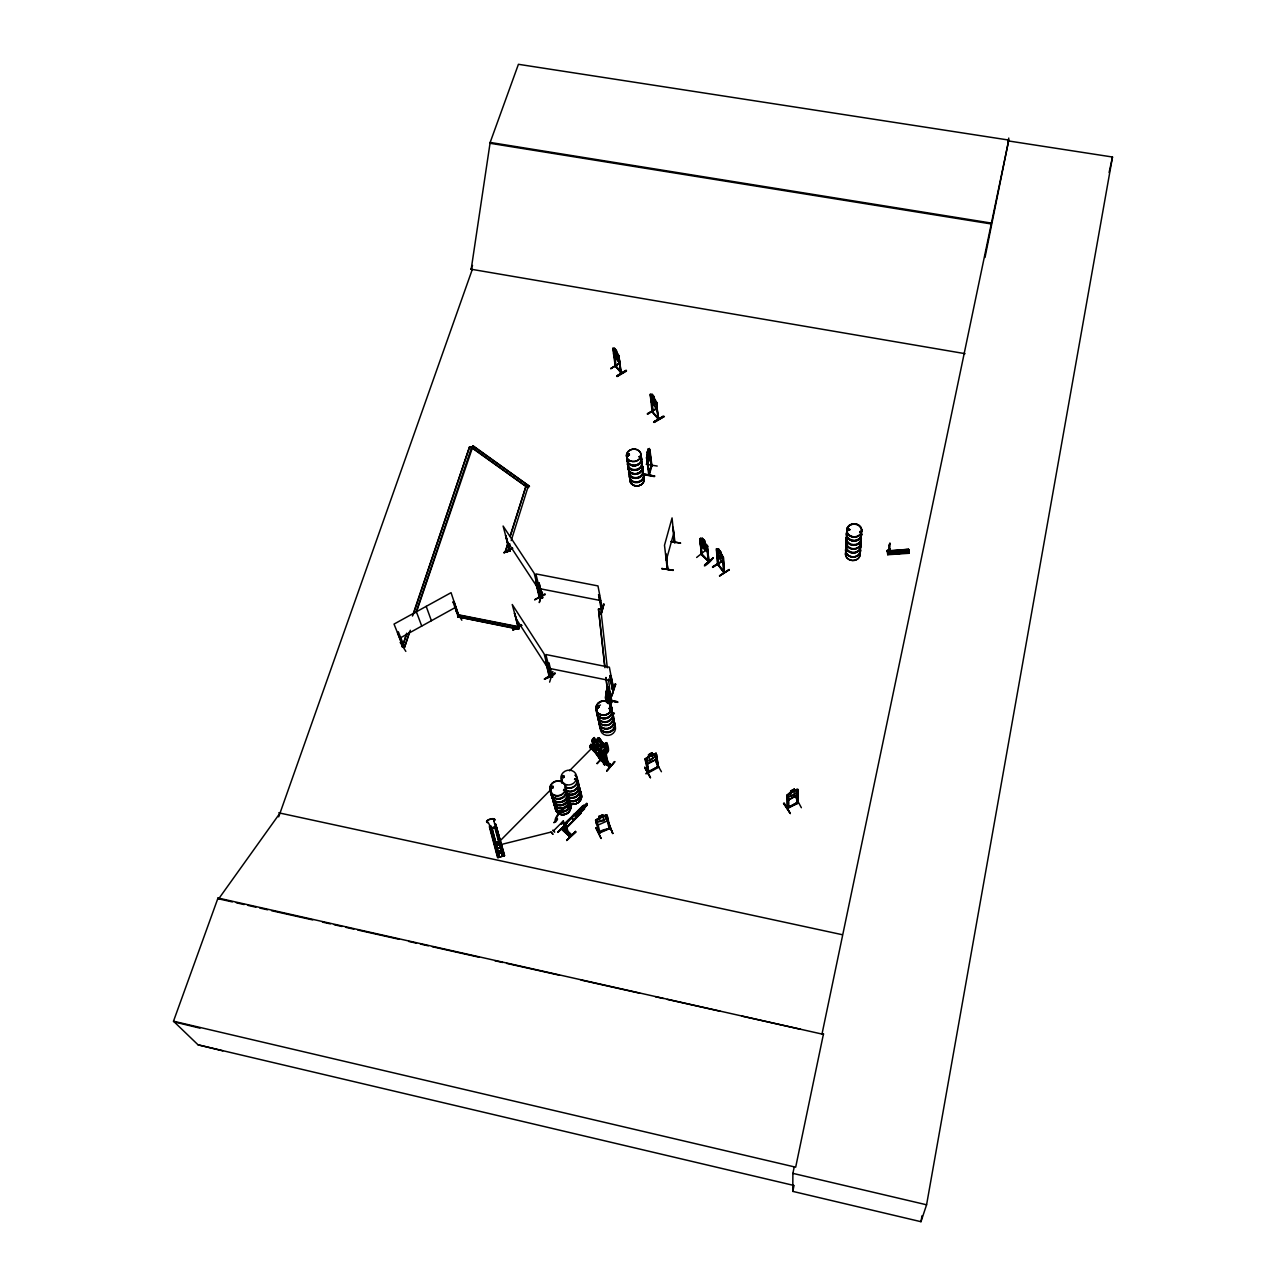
<?xml version="1.0" encoding="UTF-8"?>
<svg xmlns="http://www.w3.org/2000/svg" width="1286" height="1286" viewBox="0 0 1286 1286"><rect width="100%" height="100%" fill="white"/><g stroke="black" fill="none" stroke-linecap="round" stroke-linejoin="round"><path stroke-width="1.5" d="M607.539 700.838L609.387 691.305M794.362 789.218L790.713 791.131L790.649 792.562L790.649 791.019L794.282 789.09L794.346 790.745M791.372 790.938L793.558 789.797M888.835 551.871C887.565 549.781 887.533 554.137 887.806 550.906L887.935 551.967L908.655 550.521L887.436 551.951L887.292 550.826L908.559 549.315L909.009 553.285L887.774 554.716L887.645 553.623L908.913 552.208L909.009 553.253M889.221 545.119L889.221 544.573M565.904 831.865L563.557 824.551L583.683 805.39M887.87 551.565L888.722 551.678M889.783 547.225L889.832 543.721M584.471 808.942L584.23 807.817L587.252 805.02L586.77 803.445L564.184 825.114M794.282 789.09L794.234 790.858C803.798 785.553 781.438 797.352 790.842 792.658M222.848 1050.871L198.06 1044.827L173.497 1021.213L218.009 898.014L823.474 1034.394L821.995 1034.057L1008.594 140.962L1112.503 157.021L926.579 1204.789L920.969 1221.7L792.787 1191.383L792.883 1173.362L794.121 1167.479M801.371 807.721L795.616 797.207M798.252 802.416L797.047 803.493L797.031 790.81L798.027 790.279L798.252 802.914M797.304 803.428L797.031 790.81M788.382 808.155C783.913 807.045 798.413 804.827 798.043 802.062M798.027 790.279L798.188 803.011L787.353 808.621L787.209 795.086M517.277 626.861L458.636 615.19L457.912 616.685L458.877 616.219L451.065 592.669L394.03 624.08L403.161 647.019L397.503 632.728L398.451 632.198L404.318 646.36L402.759 646.199M402.92 645.99L404.125 645.861M658.657 767.212L657.242 767.42L658.384 766.343M647.26 463.233L647.903 464.214L649.88 453.894M648.048 449.023L646.569 458.105L647.919 464.085L649.912 453.797M647.131 463.346L647.726 464.198L649.88 456.096L647.179 454.681L646.472 458.089M648.948 772.243C649.044 770.507 637.309 779.38 658.545 767.212L656.374 754.207L655.378 754.721L657.66 767.308M899.702 552.241L900.923 551.485L899.734 550.922M648.674 474.261L651.15 466.062M649.944 449.762L651.889 465.693L649.253 475.097L647.067 456.417L648.353 451.836L647.967 458.491L647.501 454.826M651.825 465.05L651.52 465.982M643.402 473.827L654.526 476.109L643.305 474.55A7.169 6.173 -7.5 0 0 642.727 473.119M643.305 474.55L654.397 476.608L654.51 475.772M889.976 548.366L889.124 553.318L889.382 545.103M611.975 701.433L608.857 687.817L611.766 702.188M611.011 701.577L610.111 705.339M860.029 531.44L860.221 532.372L860.913 531.584M859.691 531.841L860.784 531.375M848.921 530.25L849.853 529.591M849.516 529.414C849.001 531.6 846.783 528.032 848.551 530.266M849.773 529.527L847.972 530.282M606.783 700.163L608.021 693.668L607.426 690.582L607.056 697.044L608.808 693.202L609.419 696.289L608.358 703.603L609.982 694.392M594.389 749.77L589.888 747.632L590.949 744.321L593.296 745.993A11.703 3.649 39 0 1 604.565 752.728L605.658 753.805L604.806 754.882L603.086 753.966A10.031 3.119 39.1 0 0 592.798 748.147L594.389 749.77L595.241 748.709M590.949 744.321L589.888 747.632M889.558 550.922L887.42 550.295L887.356 551.356L908.591 549.99M887.629 551.935L887.42 550.295M887.79 554.796L887.79 553.478M889.478 544.235L889.928 543.11M889.639 544.235L889.96 543.399M889.574 550.135L889.976 553.591M607.667 701.626L609.098 696.626L607.892 697.382M898.753 550.135L899.171 553.446M900.891 549.974L901.325 553.285M902.804 549.845L903.238 553.157M904.958 549.685L905.392 553.012M906.405 549.588L906.839 552.9M600.096 832.733L598.537 832.476L600.096 832.733L596.913 820.548L595.852 820.998L596.913 820.548M889.124 553.318L889.944 548.768M609.885 709.968L610.657 709.39L609.709 708.94M639.029 456.868L639.946 456.209M639.078 456.787L639.914 456.385M610.127 709.165L610.384 709.165M599.244 706.946L597.572 707.911A7.909 7.202 -12.9 0 1 598.81 706.335L598.344 707.734L597.251 706.914M609.725 696.24L609.805 694.472M629.079 454.939L629.047 454.135M597.283 706.721L597.283 707.879M575.212 778.528L574.537 779.38M575.806 779.477L575.501 779.171M578.234 788.543L578.234 789.443M563.782 776.985L563.831 776.069M563.943 776.455L563.075 777.307M563.734 777.628L563.911 775.812M564.715 789.636L563.557 790.134M673.189 570.437L661.727 568.525L673.173 570.148M552.723 786.727L551.742 787.964M552.996 786.694L553.076 787.852M985.012 257.457L1008.738 140.061L518.419 64.3L490.159 142.441L471.19 269.24L472.267 269.546M551.807 788.029L551.533 786.485M1008.192 141.91L1008.771 138.052M1008.594 140.962L1008.738 140.061M708.972 561.21L707.123 545.73L708.039 561.017M498.904 843.423L498.534 844.5M700.983 553.816L701.947 554.121L700.854 553.623M607.137 750.188C611.798 747.841 601.35 761.376 600.096 759.576L591.447 747.053L591.673 745.076L597.845 738.18M591.56 746.989L593.505 743.083C587.75 740.945 599.163 733.341 591.737 740.688M607.442 690.052L607.008 688.171L605.336 697.671L606.462 702.381M920.969 1221.7L922.014 1215.768M607.233 747.021L606.767 749.481C592.894 764.141 606.912 753.805 607.313 746.941M797.207 803.461L796.999 802.464L787.353 808.187M788.511 807.704C789.733 799.699 786.485 783.56 787.53 808.589M823.522 1033.687L795.68 1167.19L173.497 1021.213M792.787 1191.383L794.025 1185.483M614.354 713.055L614.242 713.875M457.72 616.38L458.957 616.107L454.022 601.543L453.074 602.073L458.186 616.669L457.543 615.865M457.816 616.315L458.893 615.528M1109.095 172.517L1112.503 157.021M658.528 767.26L656.085 753.162L645.347 758.869M646.52 759.287C653.899 799.378 641.232 732.264 647.999 772.741M404.125 646.536L403.933 645.556M647.453 772.002L648.562 771.439M647.726 772.388L658.271 766.408M608.246 749.802L607.876 750.67L606.863 748.677C609.966 756.538 608.23 740.623 605.513 743.003L600.015 750.124L600.642 753.114L604.629 750.059L605.674 747.262L605.063 744.256L603.648 745.237M671.083 541.647L680.648 543.126L671.115 541.358M667.225 568.734L667.82 569.376L667.402 568.396M675.005 542.322L675.054 541.904M661.727 568.589L673.173 570.196M665.698 554.009L667.868 568.926M674.491 542.756L673.076 527.292L675.037 542.901M600.739 759.881L610.191 766.922M615.126 683.702C609.275 708.104 611.814 691.354 615.769 684.088L612.184 694.52M610.223 766.858L600.482 759.913L598.826 751.731L600.24 759.576L608.471 750.799M613.599 688.685L612.2 688.814L613.438 689.634C611.364 671.919 607.812 669.99 612.506 689.457L613.599 689.553M612.425 688.46L612.506 689.457L609.918 675.423M551.485 676.661L545.843 654.526L609.371 667.209L613.486 688.669M666.261 560.326L673.735 533.256M648.739 474.277L649.478 473.521L648.932 474.148M651.423 464.841L651.632 465.789M651.504 465.403L648.739 474.968L646.729 458.041M542.419 596.977C539.975 596.72 544.734 598.151 541.615 597.379L535.876 573.894L597.974 585.918L602.459 609.21L601.092 608.985L602.378 608.744M602.25 608.728L601.189 609.034L602.153 608.648L602.218 609.693L601.141 608.937M601.109 614.628L603.97 604.243M647.276 452.254L648.176 449.055M647.453 452.64L647.919 450.068M651.761 466.368L649.398 448.541L646.938 456.305M648.385 451.209L649.366 448.669M647.131 458.33L649.301 474.92M646.183 464.278L657.21 466.062M599.549 595.225L598.601 594.662L602.202 609.644M549.636 682.127L552.867 671.469M552.417 676.372L551.244 676.147M551.485 677.111L552.562 676.532M609.773 700.725L617.746 701.786L607.973 699.729M551.26 677.015L548.013 663.013L549.074 663.222L552.546 677.256M549.074 663.222L547.9 663.399M605.819 700.725L608.294 689.505M607.41 700.806L609.516 694.086M611.3 700.838L611.622 701.818L611.879 700.741M610.175 705.692L611.477 701.208L608.857 687.817M610.03 707.123L611.075 701.818M610.094 707.461L611.927 701.336M611.541 701.899L608.503 686.837L605.738 695.839L606.526 698.845L608.567 691.884L607.008 688.171M605.995 697.591L606.751 701.384M609.275 687.914L608.567 688.814M542.403 597.974L539.123 583.105L538.078 582.896L541.422 597.781M542.403 592.251L539.284 602.571L542.354 592.283M400.171 642.373L405.846 651.375M518.596 629.272L519.11 626.812L458.588 614.821L457.929 616.846L518.596 629.272L519.11 626.812M723.488 571.691L724.42 572.077M717.492 564.104L724.098 572.881L723.922 571.418M718.649 550.762L718.536 548.897L718.633 550.971L716.511 549.701L718.585 565.181L717.475 564.506M593.602 743.131L592.862 745.478L596.061 750.043L598.713 750.494M507.713 543.496L505.446 551.469L507.616 551.887L509.883 543.914M511.201 540.618L528.401 485.706L526.263 485.32L510.108 535.989M505.446 551.469L507.841 543.962M510.237 536.455L526.263 485.32M608.969 827.975C613.39 829.1 602.571 828.345 599.855 832.058M598.537 832.476L598.922 833.232L610.255 828.393L607.362 816.096L606.301 816.546L609.114 828.297M604.516 753.532L606.22 761.425M604.549 753.869L605.288 754.271C606.574 761.553 609.419 762.727 606.317 761.505M599.855 832.412L598.681 832.798L609.95 828.007M601.993 756.409C599.517 760.701 607.555 765.861 603.664 764.109M410.314 630.236L404.56 647.356L402.357 646.906L406.665 633.178M412.452 616.058L469.535 446.901L471.64 447.287L527.967 487.812L529.43 486.285L473.103 445.792L471.64 447.287L415.908 612.699M402.357 646.906L406.199 635.509M413.256 614.595L469.535 446.901M404.56 647.356L409.511 631.715M416.712 611.236L473.103 445.792M656.246 402.116L658.673 419.156L657.564 418.03L658.641 418.513M658.625 419.027L652.034 411.022L652.693 412.452M658.287 419.268L652.147 411.729L650.186 394.191L651.584 402.486L656.423 408.482L656.423 401.875L658.062 418.657M653.063 412.147L650.62 395.188M613.486 353.795L619.113 362.443L619.547 361.093M619.113 362.443L619.514 361.253M599.774 756.795L600.9 758.804L594.293 749.304M965.063 353.666L471.19 269.24L472.525 265.446M278.692 816.867L472.3 269.433L471.19 269.24M621.572 372.699C606.06 355.225 626.764 378.277 620.608 372.184M615.222 365.594L621.492 372.618M707.991 560.471L709.068 560.809M702.108 554.684L701.224 545.296M700.886 554.218L701.159 553.366M847.715 529.141L847.715 530.186M849.339 529.928L849.178 528.98M548.897 675.488L545.746 661.502L549.492 676.291L548.672 674.925L549.894 676.034L544.107 653.851L512.23 604.5L518.708 628.565L518.724 627.488M548.865 675.423L549.427 676.195L549.652 675.375M617.585 702.236L609.725 700.452M539.091 596.27C538.545 594.502 540.554 598.231 539.364 595.434M519.046 627.793L518.467 626.957M509.127 550.504L505.559 535.314L510.076 551.131L509.449 550.183M510.012 551.035L509.16 550.456M565.39 824.776C569.811 831.64 566.001 838.488 564.779 825.387M596.543 823.924L598.151 825.017L607.088 821.047L607.812 819.134L607.024 815.099L605.674 815.083L603.038 816.208L604.967 815.983L605.61 818.764L603.97 820.757L598.183 821.931L597.508 819.166L599.324 817.848M607.04 821.159L607.989 819.198M610.094 709.567L609.869 710.081M656.374 408.353L656.953 407.196M564.216 776.824L563.123 777.805L561.998 776.921M564.361 789.829L563.509 790.215M550.826 787.08L552.884 786.469A8.086 7.475 -19.2 0 0 551.662 788.029L551.212 787.611M496.219 843.327L496.846 842.362M629.481 454.778L627.455 454.874M627.375 454.456L629.256 453.926M628.307 455.244L627.761 454.151M584.133 807.849L575.372 816.497L575.003 815.115L577.141 812.061M603.536 756.393L602.668 755.638M607.394 703.217L608.037 701.979M651.664 466.416L649.269 448.525M644.752 767.613L650.523 777.676L644.688 767.356M648.273 451.177L648.803 450.245L648.98 457.077L647.517 460.083M607.088 750.14L607.651 751.812L605.722 743.453L606.445 742.633L607.667 751.715M607.313 751.297L605.786 749.449L607.33 751.362L606.783 748.918M608.165 749.786L600.096 759.576M717.427 564.104C732.12 582.349 719.63 566.306 718.44 564.49M718.553 565.229L717.845 555.841M575.871 818.057L572.72 820.388L584.583 808.862M596.222 827.702L601.109 838.504L595.74 827.911M615.126 365.529L615.817 366.237M615.222 366.012L612.795 348.168L614.788 350.065M783.544 803.637L784.155 803.059L790.36 813.604L783.592 803.573M539.027 596.061L539.606 597.042L535.86 581.449L536.037 582.462M600.417 760.267L609.902 767.26M508.951 549.829L509.867 550.392M509.931 550.585L509.529 549.765M899.38 551.051L899.493 552.224M218.009 898.014L218.668 898.85L280.01 813.09M404.254 646.504L403.402 646.938M722.668 562.786L723.471 561.982M700.131 543.142L700.966 545.843L707.075 551.678L707.814 550.697M847.651 529.173L848.294 528.916M849.66 530.009L848.487 530.507M570.502 836.318L561.709 828.264L570.614 836.511M575.694 779.621L574.585 779.3M562.062 776.117L563.123 775.506M552.98 787.771L551.694 788.447L550.858 787.321M667.755 569.344L666.1 554.073M496.38 842.989L497.907 842.185L498.952 843.552M604.034 754.882L605.658 753.805M590.097 745.382L591.689 747.005L592.573 745.944M574.569 813.588L571.868 817.012L582.526 805.936M627.873 454.006L628.098 454.987M629.384 455.003L627.954 455.389M594.261 737.601L596.029 740.302L599.276 737.971L603.632 744.594M601.318 748.147L598.89 751.876M606.799 770.684L614.692 761.553L606.912 770.941M606.863 770.893L614.804 761.826M604.613 753.612C607.41 752.599 604.452 756.168 607.715 761.505M596.849 763.434L603.922 756.264M597.251 763.723L603.841 755.991M600.867 757.84L607.41 750.976M602.796 745.076L598.617 738.92L599.34 738.084L598.89 739.064L603.086 745.221M527.855 487.33L529.318 485.819M551.035 832.074L552.867 834.18L551.035 832.074L494.933 846.075L551.18 789.25M569.457 770.78L591.962 748.05M575.469 831.399L576.032 832.09L566.676 840.417L575.501 831.415L566.788 840.497M565.727 822.927L566.724 823.635L557.851 832.38L579.809 809.264L563.879 824.76M566.628 823.522L557.77 832.251M586.866 803.525L583.86 806.547L583.587 805.293L584.374 808.846M584.23 807.946L587.252 805.02M566.37 827.83L580.87 813.282L566.387 828.152L566.74 826.528M565.245 824.133L564.731 823.378L566.065 827.814L580.87 813.282M553.623 831.367C550.633 827.412 557.272 834.807 553.494 830.852L563.22 821.079L563.67 821.995L561.323 823.731M561.452 824.165L563.461 821.304M563.22 821.079L561.259 823.49M787.08 795.134L788.414 793.944M600.353 759.431L591.737 747.198M607.522 750.622L606.445 742.617M600.514 758.66L600.803 757.518L601.285 758.997M611.139 765.524L601.671 758.531M611.236 765.684L601.735 758.483M599.405 756.747L598.874 757.808M600.61 758.515L600.755 759.801M648.851 756.345L647.115 757.824L647.597 760.749L649.623 761.071L654.622 757.116L654.156 754.175L652.243 754.593M704.632 564.843L713.296 557.722M713.344 557.995C695.887 571.643 708.715 564.988 713.248 557.658M707.847 546.421L706.818 545.987M696.642 557.465L705.387 550.488M704.857 542.467L706.303 547.868L705.13 548.109L701.288 543.046L700.999 539.557L702.252 540.184L702.092 538.095L704.712 540.602L704.76 542.547L704.535 540.65M700.983 545.827L707.155 551.598M790.761 792.546L788.945 794.009L788.961 796.854L794.137 795.327L795.954 793.157L795.97 790.311L794.153 790.745M700.372 538.336L700.983 554.379L708.795 561.66L707.445 545.569L700.356 538.368M702.252 539.975L701.995 538.175M498.486 844.388L496.3 844.195M552.337 787.771L551.967 786.357M860.559 531.6L859.964 532.131M598.504 707.638L598.938 706.85A7.796 7.105 -12.9 0 0 597.749 708.329M490.336 826.673L489.419 826.93L497.618 857.714L504.562 855.624L495.592 824.069L503.694 855.897L495.608 825.098M490.625 826.593L491.541 826.303M571.563 835.273L562.705 827.268M572.045 835.064L563.252 827.011M498.405 857.489L495.431 845.899M562.85 827.396L571.611 835.53M494.788 827.396L502.521 856.235L503.373 855.962L495.737 827.123M503.646 855.897L497.923 857.392L489.532 825.853L490.239 826.319M783.994 803.364L790.279 813.411M552.257 676.774L551.405 677.079M602.587 755.525L604.436 764.848M602.989 757.02L601.864 756.409M604.211 763.482L602.845 755.557M610.159 828.489L610.111 827.525M729.178 569.537L719.501 575.903L729.194 569.569M719.549 575.919L729.242 569.859M717.122 550.472L719.003 556.533L722.089 559.072L720.883 553.559M717.636 556.275L722.828 562.834M718.504 549.122L722.33 555.375L716.366 548.688L717.524 564.731M723.471 572.254L723.15 557.031L724.179 572.961M722.33 555.375L723.504 557.851L722.539 557.288M722.137 560.905L712.444 566.949L722.427 561.243M722.459 561.066L712.814 567.415M717.138 548.849L718.729 550.906M720.658 551.774L718.424 548.961M654.188 422.467C684.827 404.592 633.564 433.816 663.271 416.519M653.835 421.776L663.19 416.198M663.222 416.423L653.915 422.113M651.584 402.486L656.937 408.723M658.127 419.252L656.358 401.811L650.7 394.448M656.808 402.823L655.908 402.309M656.616 408.289L647.244 413.867L656.873 408.594M656.889 408.385L647.597 414.301M652.163 411.697L657.934 417.87M650.764 394.272L652.259 396.168L651.954 393.982L654.027 396.538L655.635 404.367L654.767 404.704L651.616 399.416L651.198 395.638L652.147 396.233M654.156 398.644L655.587 400.284M616.878 376.187C645.636 358.874 597.765 388.131 626.041 370.368L616.798 375.85M617.151 376.557L626.427 371.107M619.965 362.845L610.754 368.632L619.948 363.07M614.869 357.299C617.328 371.397 612.795 361.559 621.122 373.406L618.791 355.579L614.322 347.879L614.322 353.457L617.441 358.665L618.212 358.264L616.444 350.322M613.245 348.281L618.759 355.692M613.277 349.197L615.801 366.831M614.386 356.624L619.209 362.379M620.704 372.876L618.855 355.643L621.299 373.535M565.181 823.828C570.614 833.183 564.699 835.418 563.782 824.39M544.444 678.992C562.303 667.177 554.877 676.532 544.428 678.96M521.441 625.028L512.841 629.899L521.811 625.494M513.066 630.236L521.65 625.205M534.719 599.614L544.91 593.81L545.264 594.55L534.751 599.823M518.145 627.825L514.657 613.309L519.142 628.356M515.188 614.113L514.287 613.502M461.851 620.222L456.096 611.139M397.695 633.05L398.451 632.198M454.215 601.848L453.074 602.073M512.326 547.932L503.903 552.61L512.696 548.366M504.144 552.964L512.551 548.093M509.722 551.324L506.073 536.101M399.705 638.242L455.887 607.185M787.418 796.355L788.431 795.841M797.256 791.163L798.252 790.633M787.128 794.973L787.096 799.217L788.35 800.069L796.741 795.471L797.867 793.366M797.031 802.528L797.931 802.11M788.35 807.319L796.838 802.818M605.159 752.969L606.863 760.878M605.385 754.287L607.265 762.212L605.063 752.905M602.796 757.004L602.041 756.473L603.697 764.447M602.62 757.068C608.471 781.47 600.224 739.563 605.304 764.029M648.691 771.504L657.194 767.099M652.098 752.889C642.904 759.174 653.995 749.224 652.307 754.705L656.149 753.274L656.696 757.55M645.717 760.171L646.713 759.64M656.567 754.544L655.378 754.721M647.453 763.82L655.78 759.512L656.808 757.502L655.844 759.624L647.453 764.029L645.877 763.016L645.154 758.804L648.916 756.457L648.642 754.882M490.979 826.368L499.161 857.135M495.833 824.921L504.53 855.64M498.872 857.344L499.579 857.135M503.292 856.01L495.174 827.187M503.999 855.688L495.592 824.069M498.196 844.613L496.798 844.661M612.699 833.553L608.471 822.477L612.715 833.28M609.998 827.589L609.21 828.827M597.765 706.48L598.778 706.689M605.593 743.179L606.558 742.697M596.029 740.302L597.894 739.611L601.076 744.192L601.141 747.664M661.438 771.729L655.635 761.698M788.286 807.592L788.205 795.471M494.933 846.075L501.01 844.275M488.198 822.477L491.268 828.152L495.303 826.978L493.953 820.789A4.244 1.591 -15.7 0 0 493.165 818.684A4.244 1.591 -15.7 0 0 487.394 820.372A4.244 1.591 -15.7 0 0 488.198 822.477L488.262 822.718A4.244 1.591 -15.7 0 1 487.458 820.613A4.244 1.591 -15.7 0 1 493.229 818.925A4.244 1.591 -15.7 0 1 494.017 821.031L493.953 820.789M612.795 833.473L608.053 822.654M701.208 553.912L709.084 561.259M598.987 833.248L595.627 820.114L596.479 824.117L598.231 824.921M497.232 842.346L498.92 843.214M564.104 789.218L564.795 789.668A8.021 7.411 -18 0 0 576.144 789.186A8.021 7.411 -18 0 0 576.144 778.625M597.813 705.998L598.729 706.062M502.874 856.01L495.239 826.737L491.268 828.152M604.902 667.691L598.472 609.114L600.755 608.825L607.313 667.82M598.472 609.114L600.851 609.259M889.237 545.73L889.285 553.301M887.453 550.569L889.607 550.408M887.356 551.292L908.559 549.315L908.977 552.916M887.645 553.591L908.913 552.305M887.694 554.057L908.993 552.755L887.726 554.282L887.308 550.842M597.829 738.051L599.276 737.971M708.65 561.58L701.963 554.073M797.85 789.459L796.773 789.524L797.979 789.379L796.661 795.455L788.35 800.069M605.674 815.276L607.024 815.099M498.486 857.44L489.532 825.853M717.893 564.377L717.25 555.07M591.705 747.021L592.444 747.07A11.719 3.649 39.1 0 1 603.713 753.805L604.806 754.882M562.545 777.017L563.123 777.371M539.381 595.852L539.959 596.736L539.413 595.498M490.159 142.441L991.377 223.089M490.336 143.325L991.249 223.957M700.42 538.448L700.114 543.287M647.388 454.199L647.372 451.981M643.418 474.084L654.558 476.077M469.663 447.383L471.769 447.769L526.36 486.671M537.966 583.265L539.011 583.458M505.318 551.003L507.616 551.887M539.477 588.634L600.723 600.562M609.805 675.793L610.882 676.002M457.929 616.846L518.483 628.838M549.395 668.415L612.007 680.985M402.18 646.472L404.383 646.922M605.947 691.788L606.269 693.459M609.741 700.404L617.569 702.381M278.74 812.816L842.105 934.665M218.668 898.85L232.38 901.92M236.302 902.788L244.131 904.556M248.053 905.424L255.882 907.177M259.804 908.061L267.633 909.813M271.555 910.697L312.691 919.908M322.481 922.11L330.325 923.862M334.247 924.747L342.076 926.499M345.998 927.383L353.827 929.135M357.749 930.019L398.885 939.23M408.675 941.432L416.519 943.185M420.426 944.053L428.27 945.821M432.176 946.689L479.196 957.234M494.869 960.738L502.697 962.491M506.62 963.375L559.506 975.222M581.047 980.061L639.817 993.226M655.49 996.746L663.319 998.499M667.241 999.383L720.128 1011.23M741.684 1016.053L800.439 1029.234M792.883 1173.362L926.579 1204.789M198.06 1044.827L793.51 1185.37M174.221 1021.92L199.973 1028.141M628.645 453.797L629.175 454.633M600.932 614.354L603.825 603.97L600.9 614.354M600.916 756.522L599.614 755.911L600.851 756.634M593.36 743.099L591.656 740.64M596.029 753.467C602.7 757.888 589.888 749.722 591.367 747.005M596.736 744.337L593.071 745.012L596.688 745.912L596.993 750.815L597.572 745.832C601.189 748.597 603.488 743.581 597.749 744.642L597.427 739.948L596.688 744.337M566.113 823.281L566.113 823.008M645.877 763.016L647.517 763.932M701.674 554.989L700.5 544.621M787.096 799.217L788.431 799.972M473.248 446.29L529.43 486.285M605.513 743.003L603.761 745.301L603.407 743.453L600.787 746.507L601.125 748.114L600.884 746.459L603.504 743.533L603.841 745.157M607.024 750.413L606.381 748.709M652.5 411.777L652.581 410.925M565.551 824.471L564.554 823.57L565.583 824.599M563.557 824.551L564.586 825.58M700.741 539.686L699.729 539.252L701.786 554.989M509.545 550.183L503.099 526.038L534.172 573.251L540.007 596.591M539.477 595.868L535.86 581.449M604.902 753.821L603.954 752.889A10.031 3.135 39 0 0 599.871 749.658M597.154 707.557L597.54 708.039A7.893 7.202 -12.9 0 1 598.842 706.528M615.994 350.306L614.788 348.811L616.09 350.998M618.743 355.949L619.289 356.64L618.405 356.142M620.013 363.199L610.754 368.632M599.18 737.923L603.729 744.642M594.566 749.449L601.382 759.061L599.63 751.04M599.34 738.084L604.854 745.928M507.118 541.229L537.805 587.991M545.746 661.502L546.293 662.338L545.377 661.711M516.2 618.904L547.675 667.739M554.941 673.285L544.541 679.281M724.468 572.511L723.504 557.851M652.356 754.48L652.163 753.001M648.723 756.361L648.578 754.769M645.218 758.917L647.742 772.806M650.362 777.725L644.72 767.356M604.581 753.692L606.333 761.666M607.699 761.344L606.092 753.339M601.221 609.403L598.601 594.662M701.77 539.67L707.236 551.453M607.362 816.096L606.301 816.546M605.674 815.083L595.498 820.146L599.228 817.976L598.826 816.369L602.748 814.842M908.543 549.476L908.639 550.488M494.178 843.086L500.19 841.14M491.059 829.438L490.352 828.956L496.171 827.927M416.391 611.766L421.728 626.057M426.196 606.365L431.389 620.72M571.981 816.964L572.913 820.355L571.884 816.867M492.056 828.232L499.129 855.19M491.911 828.28L499.016 855.222M491.252 828.473L498.357 855.415L491.091 828.505M489.998 825.708L494.403 842.073M586.255 804.313L585.516 806.177L585.291 805.277M586.77 803.445L587.139 805.068M535.506 581.658L539.027 596.302M539.123 583.105L542.66 597.958M598.971 816.353L599.372 817.976M602.764 755.654L604.709 764.897M605.352 752.953L607.04 760.846M600.803 757.518L600.851 758.772L599.63 752.39M599.919 758.531L600.16 759.672M601.382 746.218L602.941 744.385M606.22 691.402L606.863 689.232M608.471 702.735L609.098 700.581M607.908 701.947L608.23 703.587M606.413 697.671L607.169 701.481M674.427 542.21L672.064 517.92L664.492 545.264L667.305 569.328M649.237 754.721L651.423 753.58M887.613 550.922L887.822 553.044M652.018 403.129L653.127 412.276M608.519 679.104L609.677 689.28L607.249 689.167L605.963 677.449M598.553 609.564L604.774 666.164M606.06 677.883L607.346 689.585M707.573 551.324L707.879 560.278M718.89 549.894L720.224 551.581M720.755 551.71L720.819 553.527M722.973 557.031L723.825 571.9M860.8 536.809A7.459 6.526 3 0 1 853.245 545.328A7.459 6.526 3 0 1 847.056 535.844M860.591 540.184A7.459 6.526 3.1 0 1 853.052 548.704A7.459 6.526 3.1 0 1 846.863 539.22M861.122 531.857A7.491 6.543 3 0 1 854.515 540.425A7.491 6.543 3 0 1 846.67 532.517M860.913 536.535A7.571 6.607 3 0 1 853.261 545.184A7.571 6.607 3 0 1 846.976 535.555M860.832 536.101A7.459 6.526 3 0 1 853.293 544.621A7.459 6.526 3 0 1 847.088 535.137M861.073 532.565A7.491 6.543 3 0 1 854.467 541.133A7.491 6.543 3 0 1 846.638 533.224M860.559 540.506A7.443 6.51 3.1 0 1 853.036 549.009A7.443 6.51 3.1 0 1 846.847 539.541M861.186 532.291A7.603 6.639 3 0 1 854.499 540.972A7.603 6.639 3 0 1 846.558 532.951M861.202 532.082A7.603 6.639 3 0 1 854.515 540.763A7.603 6.639 3 0 1 846.558 532.742M859.82 551.999A7.362 6.462 3.2 0 1 856.396 559.715A7.362 6.462 3.2 0 1 847.088 558.108A7.362 6.462 3.2 0 1 847.297 549.797M847.313 549.652A7.362 6.462 3.2 0 0 847.104 557.979A7.362 6.462 3.2 0 0 856.396 559.715A7.362 6.462 3.2 0 0 859.804 552.128M860.012 548.688A7.378 6.478 3.1 0 1 852.554 557.143A7.378 6.478 3.1 0 1 846.429 547.74M860.334 543.849A7.411 6.494 3.1 0 1 852.843 552.337A7.411 6.494 3.1 0 1 846.686 542.901M859.273 546.663A7.491 6.559 3.1 0 1 858.244 555.054A7.491 6.559 3.1 0 1 848.631 555.472A7.491 6.559 3.1 0 1 846.365 547.241M859.257 546.871A7.491 6.559 3.1 0 1 858.228 555.263A7.491 6.559 3.1 0 1 848.631 555.697A7.491 6.559 3.1 0 1 846.349 547.45M859.434 543.014A7.411 6.494 3.1 0 1 858.405 551.308A7.411 6.494 3.1 0 1 848.905 551.742A7.411 6.494 3.1 0 1 846.638 543.592M859.53 542.724A7.507 6.575 3.1 0 1 858.485 551.131A7.507 6.575 3.1 0 1 848.856 551.565A7.507 6.575 3.1 0 1 846.558 543.319M860.784 544.074A7.427 6.494 3.1 0 1 851.123 548.849A7.427 6.494 3.1 0 1 846.863 539.766M609.805 705.709A7.796 7.105 -12.9 0 1 610.737 714.823A7.796 7.105 -12.9 0 1 601.109 717.62A7.796 7.105 -12.9 0 1 596.849 709.47M597.604 707.718A7.796 7.105 -12.9 0 1 600.433 704.985M611.171 707.766A7.796 7.105 -12.9 0 1 605.545 718.649A7.796 7.105 -12.9 0 1 596.977 710.081M611.22 707.493A7.893 7.202 -12.9 0 1 605.513 718.536A7.893 7.202 -12.9 0 1 596.833 709.856M609.918 705.853A7.909 7.202 -12.9 0 1 610.882 715.096A7.909 7.202 -12.9 0 1 601.109 717.926A7.909 7.202 -12.9 0 1 596.784 709.663M609.017 708.49A7.877 7.186 -13 0 1 612.538 717.058A7.877 7.186 -13 0 1 603.841 722.057A7.877 7.186 -13 0 1 597.315 715.225M608.921 708.361A7.764 7.089 -13 0 1 612.393 716.816A7.764 7.089 -13 0 1 603.809 721.751A7.764 7.089 -13 0 1 597.379 715M611.895 711.447A7.764 7.089 -13 0 1 607.281 722.089A7.764 7.089 -13 0 1 597.508 715.627M612.457 714.325A7.716 7.057 -13 0 1 606.879 725.127A7.716 7.057 -13 0 1 598.392 716.624M598.408 716.832A7.748 7.073 -13 0 0 606.928 725.368A7.748 7.073 -13 0 0 612.522 714.518A7.748 7.073 -13 0 1 606.944 725.4A7.748 7.073 -13 0 1 598.424 716.865M613.117 717.604A7.7 7.041 -13.1 0 1 607.555 728.406A7.7 7.041 -13.1 0 1 599.083 719.903M613.969 721.366A7.78 7.121 -13.1 0 1 608.358 732.281A7.78 7.121 -13.1 0 1 599.79 723.696M613.229 718.199A7.7 7.041 -13.1 0 1 607.683 729.001A7.7 7.041 -13.1 0 1 599.212 720.514M613.824 721.205A7.668 7.025 -13.1 0 1 608.294 731.975A7.668 7.025 -13.1 0 1 599.855 723.504M613.952 721.816A7.668 7.025 -13.1 0 1 608.423 732.57A7.668 7.025 -13.1 0 1 599.983 724.114M614.483 724.613A7.636 6.993 -13.2 0 1 608.985 735.335A7.636 6.993 -13.2 0 1 600.594 726.911M613.245 717.749A7.812 7.137 -13.1 0 1 607.619 728.712A7.812 7.137 -13.1 0 1 599.019 720.096M577.269 779.959A7.909 7.314 -18 0 1 566.515 790.488M575.308 775.329A8.054 7.443 -17.9 0 1 565.631 787.514A8.086 7.475 -19.2 0 1 559.603 798.944A8.086 7.475 -19.2 0 1 550.858 789.877M561.918 783.126A8.054 7.443 -17.9 0 1 561.934 779.236M575.131 775.024A7.941 7.346 -17.9 0 1 565.583 787.048M561.918 782.708A7.941 7.346 -17.9 0 1 561.934 778.882M576.851 781.775A7.861 7.282 -18.1 0 1 576.835 792.16A7.861 7.282 -18.1 0 1 565.792 792.61A7.893 7.298 -18.1 0 0 578.137 783.303M576.192 778.802A8.021 7.411 -18 0 1 566.563 790.954M577.8 785.424A7.845 7.266 -18.2 0 1 568.38 797.336M577.655 784.862A7.861 7.266 -18.2 0 1 568.219 796.773M579.906 789.861A7.925 7.346 -18.3 0 1 569.135 800.422A7.957 7.378 -19.6 0 1 563.204 811.691A7.957 7.378 -19.6 0 1 554.604 802.737M577.784 784.974A7.957 7.362 -18.2 0 1 568.219 797.063M580.565 792.915A7.78 7.218 -18.4 0 1 570.003 803.284A7.812 7.234 -18.4 0 0 580.613 792.964A7.764 7.202 -18.4 0 1 570.019 803.268M579.954 790.022A7.925 7.346 -18.3 0 1 569.184 800.583M578.218 783.753A7.861 7.266 -18.1 0 1 567.544 794.218M578.202 783.56A7.893 7.298 -18.1 0 1 567.48 794.057M641.2 457.028A7.282 6.237 -7.4 0 1 634.32 465.21A7.282 6.237 -7.4 0 1 627.182 457.671M627.873 456.144A7.282 6.237 -7.4 0 1 629.015 454.794M641.328 457.253A7.378 6.317 -7.4 0 1 634.352 465.564A7.378 6.317 -7.4 0 1 627.118 457.912M627.825 456.353A7.378 6.317 -7.4 0 1 628.983 455.003M641.151 460.179A7.346 6.301 -7.4 0 1 639.64 468.249A7.346 6.301 -7.4 0 1 630.204 468.699A7.346 6.301 -7.4 0 1 628.452 460.774M641.167 460.42A7.346 6.301 -7.4 0 1 639.672 468.474A7.346 6.301 -7.4 0 1 630.236 468.924A7.346 6.301 -7.4 0 1 628.484 460.999M641.023 459.97A7.25 6.221 -7.4 0 1 639.544 467.943A7.25 6.221 -7.4 0 1 630.236 468.361A7.25 6.221 -7.4 0 1 628.5 460.549M641.296 457.768A7.282 6.221 -7.4 0 1 635.364 465.853A7.282 6.221 -7.4 0 1 627.054 460.05M628.179 467.863A7.218 6.189 -7.5 0 0 637.326 473.441A7.218 6.189 -7.5 0 0 641.553 464.15A7.234 6.205 -7.5 0 1 637.358 473.553A7.234 6.205 -7.5 0 1 628.195 468.088A7.234 6.205 -7.5 0 0 637.39 473.875A7.234 6.205 -7.5 0 0 641.634 464.551M641.36 457.495A7.378 6.317 -7.4 0 1 635.348 465.693A7.378 6.317 -7.4 0 1 626.925 459.793M641.601 464.375A7.234 6.205 -7.5 0 1 637.374 473.682A7.234 6.205 -7.5 0 1 628.163 467.959M643.884 477.926A7.137 6.141 -7.5 0 1 636.216 485.979A7.169 6.157 -7.5 0 1 630.815 477.122A7.137 6.141 -7.5 0 0 636.216 485.979A7.169 6.157 -7.5 0 0 643.932 478.006M642.068 468.072A7.202 6.189 -7.5 0 1 640.605 475.997A7.202 6.189 -7.5 0 1 631.362 476.415A7.202 6.189 -7.5 0 1 629.642 468.634M642.759 472.589A7.266 6.253 -7.5 0 1 637.567 482.186A7.266 6.253 -7.5 0 1 629.497 474.711M642.164 468.795A7.202 6.189 -7.5 0 1 640.701 476.72A7.202 6.189 -7.5 0 1 631.458 477.138A7.202 6.189 -7.5 0 1 629.738 469.374M642.228 468.49A7.298 6.269 -7.5 0 1 640.733 476.527A7.298 6.269 -7.5 0 1 631.362 476.961A7.298 6.269 -7.5 0 1 629.626 469.068M642.196 468.265A7.298 6.269 -7.5 0 1 640.701 476.302A7.298 6.269 -7.5 0 1 631.33 476.736A7.298 6.269 -7.5 0 1 629.593 468.86M642.63 472.396A7.169 6.173 -7.5 0 1 637.518 481.864A7.169 6.173 -7.5 0 1 629.545 474.486M643.739 476.158A7.169 6.173 -7.5 0 1 637.615 482.571A7.169 6.173 -7.5 0 1 629.706 478.408M641.634 464.793A7.202 6.189 -7.5 0 1 637.422 474.084A7.202 6.189 -7.5 0 1 628.275 468.506M643.868 477.926A7.121 6.125 -7.5 0 1 636.216 485.963A7.121 6.125 -7.5 0 1 630.847 477.058M565.342 787.128A7.973 7.362 -19.2 0 1 562.995 797.031A7.973 7.362 -19.2 0 1 552.401 796.163A7.973 7.362 -19.2 0 1 552.916 786.116M566.547 791.372A7.973 7.362 -19.2 0 1 557.577 799.12A7.973 7.362 -19.2 0 1 551.019 790.102M551.823 788.286A7.973 7.362 -19.2 0 1 553.076 786.694M565.502 787.707A7.973 7.362 -19.2 0 1 566.29 789.459M566.435 790.713A8.054 7.443 -19.3 0 1 560.503 802.159A8.054 7.443 -19.3 0 1 551.807 793.124M566.274 790.568A7.941 7.346 -19.3 0 1 561.452 801.628A7.941 7.346 -19.3 0 1 551.565 794.877M566.435 791.131A7.941 7.346 -19.3 0 1 560.6 802.432A7.941 7.346 -19.3 0 1 552.015 793.526M552.53 798.092A7.893 7.314 -19.4 0 0 563.316 804.473A7.893 7.314 -19.4 0 0 565.904 792.337A7.861 7.282 -19.4 0 1 563.3 804.441A7.861 7.282 -19.4 0 1 552.562 798.092A7.925 7.33 -19.4 0 0 563.348 804.57A7.925 7.33 -19.4 0 0 565.953 792.385M566.467 790.89A8.054 7.443 -19.3 0 1 560.551 802.335A8.054 7.443 -19.3 0 1 551.855 793.301M567.19 794.009A7.877 7.282 -19.4 0 1 562.4 804.988A7.877 7.282 -19.4 0 1 552.594 798.284M553.623 799.394A7.989 7.394 -19.5 0 0 562.271 808.38A7.989 7.394 -19.5 0 0 568.139 796.999A7.877 7.298 -19.5 0 1 562.207 808.074A7.877 7.298 -19.5 0 1 553.671 799.217M568.139 797.416A7.877 7.298 -19.5 0 1 566.885 806.354M563.364 808.412A7.877 7.298 -19.5 0 1 553.816 803.589M568.91 800.213A7.845 7.282 -19.6 0 1 563.139 811.402A7.845 7.282 -19.6 0 1 554.636 802.577M569.055 800.776A7.845 7.266 -19.7 0 1 563.3 811.948A7.845 7.266 -19.7 0 1 554.813 803.123M567.978 796.854A7.861 7.282 -19.5 0 1 562.191 808.058A7.861 7.282 -19.5 0 1 553.687 799.233M552.675 798.606A7.893 7.298 -19.4 0 0 562.496 805.309A7.893 7.298 -19.4 0 0 567.287 794.314A7.877 7.282 -19.4 0 1 562.48 805.293A7.877 7.282 -19.4 0 1 552.691 798.59M570.582 805.277A7.812 7.25 -19.7 0 1 564.072 814.697A7.812 7.25 -19.7 0 1 555.343 807.801A7.78 7.218 -19.7 0 0 564.072 814.681A7.78 7.218 -19.7 0 0 570.55 805.293M595.064 747.295A10.031 3.135 39 0 1 598.826 748.999M790.761 793.06L790.761 795.905L794.153 794.121L794.153 791.26L790.761 793.06M576.498 815.854L583.394 809.071L580.436 810.855C590.226 799.185 568.155 820.291 579.134 812.157L576.53 815.758M608.889 698.073L607.924 701.433L608.278 695.003L608.889 698.073M557.497 819.053L555.922 821.754L553.816 822.67L555.086 821.433A10.899 3.456 -48.1 0 1 561.612 810.051A10.899 3.456 -48.1 0 1 570.357 806.418L571.611 805.181L569.907 807.994L567.721 809.023L568.975 807.785A9.098 2.893 -48.1 0 0 561.677 810.807A9.098 2.893 -48.1 0 0 556.227 820.307L557.497 819.053M561.339 828.891L570.132 836.993L561.339 828.891M607.458 749.979L606.429 751.603L607.458 749.979M596.591 741.122L594.164 743.951L597.363 748.532L599.774 745.703L596.591 741.122M603.761 745.767L601.334 748.613L601.944 751.603L604.372 748.774L603.761 745.767M594.164 738.759L592.605 740.575L593.184 741.395L594.743 739.579L594.164 738.759M606.044 750.059L599.839 757.149L606.044 750.059M582.799 807.431L577.334 812.8L577.703 814.183L583.153 808.814L582.799 807.431M611.606 765.283L602.137 758.29L611.622 765.299M716.816 553.591L717.524 556.34L716.816 553.591M652.34 755.123L648.932 756.875L649.414 759.817L652.806 758.065L652.34 755.123M566.788 832.669L564.49 825.323L566.885 832.765M601.993 815.34L599.79 816.835L601.993 815.34M603.038 816.819L599.437 818.346L600.112 821.111L603.697 819.584L603.038 816.819M501.749 847.056L495.657 848.856L501.797 847.217M502.585 850.191L496.492 851.991L502.585 850.191M503.131 852.297L497.039 854.097L503.196 852.441M565.872 823.57L566.869 827.043L565.872 823.57M704.117 540.554L702.558 539.043L704.117 540.554M704.728 543.142L702.301 540.811L702.59 544.299L705.017 546.63L704.728 543.142M653.561 396.506L652.307 394.963L653.561 396.506M616.669 353.152L614.788 350.821L615.319 354.695L617.2 357.026L616.669 353.152M654.172 399.303L652.227 396.908L652.661 400.702L654.59 403.081L654.172 399.303M720.739 554.218L718.665 551.598L718.906 555.054L720.98 557.674L720.739 554.218M603.102 816.337L602.7 814.713L602.973 816.433M849.29 535.185A7.523 6.559 2.9 0 0 861.604 531.665A7.523 6.559 2.9 0 0 851.798 524.061A7.523 6.559 2.9 0 0 849.29 535.185M849.274 535.346A7.539 6.575 2.9 0 0 861.62 531.825A7.539 6.575 2.9 0 0 851.782 524.222A7.539 6.575 2.9 0 0 849.274 535.346M849.274 535.539A7.507 6.543 3 0 0 861.572 532.034A7.507 6.543 3 0 0 851.782 524.447A7.507 6.543 3 0 0 849.274 535.539M599.871 714.277A7.845 7.137 -12.9 0 0 611.525 707.557A7.845 7.137 -12.9 0 0 599.758 701.867A7.845 7.137 -12.9 0 0 599.871 714.277A7.829 7.137 -12.9 0 0 611.541 707.67A7.829 7.137 -12.9 0 0 599.774 701.979A7.829 7.137 -12.9 0 0 599.887 714.389M599.951 714.566A7.796 7.105 -12.9 0 0 611.541 707.863A7.796 7.105 -12.9 0 0 599.839 702.204A7.796 7.105 -12.9 0 0 599.951 714.566M566.724 784.814A7.973 7.362 -17.8 0 0 576.417 775.313A7.973 7.362 -17.8 0 0 563.172 772.564A7.973 7.362 -17.8 0 0 566.724 784.814M569.135 800.133A7.829 7.25 -18.3 0 0 579.761 789.717A7.812 7.234 -18.3 0 1 569.151 800.117M569.296 800.68A7.796 7.234 -18.3 0 0 579.89 790.279A7.812 7.25 -18.3 0 1 569.296 800.696M630.156 460.87A7.314 6.253 -7.4 0 0 641.007 454.922A7.314 6.253 -7.4 0 0 629.963 450.02A7.314 6.253 -7.4 0 0 630.156 460.87A7.314 6.253 -7.4 0 0 641.039 455.067A7.314 6.253 -7.4 0 0 629.995 450.164A7.314 6.253 -7.4 0 0 630.172 461.015M635.959 470.242A7.234 6.205 -7.4 0 0 641.103 460.726A7.25 6.205 -7.4 0 1 635.959 470.242A7.25 6.205 -7.4 0 1 627.906 462.831A7.234 6.205 -7.4 0 0 635.959 470.242M555.584 795.52A8.005 7.394 -19.1 0 0 565.342 785.971A8.005 7.394 -19.1 0 0 552.064 783.222A8.005 7.394 -19.1 0 0 555.584 795.52M555.681 795.809A7.989 7.378 -19.1 0 0 565.406 786.276A7.989 7.378 -19.1 0 0 552.16 783.528A7.989 7.378 -19.1 0 0 555.681 795.809M565.02 814.279A7.796 7.234 -19.7 0 0 569.746 803.38A7.78 7.218 -19.7 0 1 565.004 814.263A7.796 7.234 -19.7 0 1 555.295 807.624A7.78 7.218 -19.7 0 0 565.004 814.263"/></g></svg>
